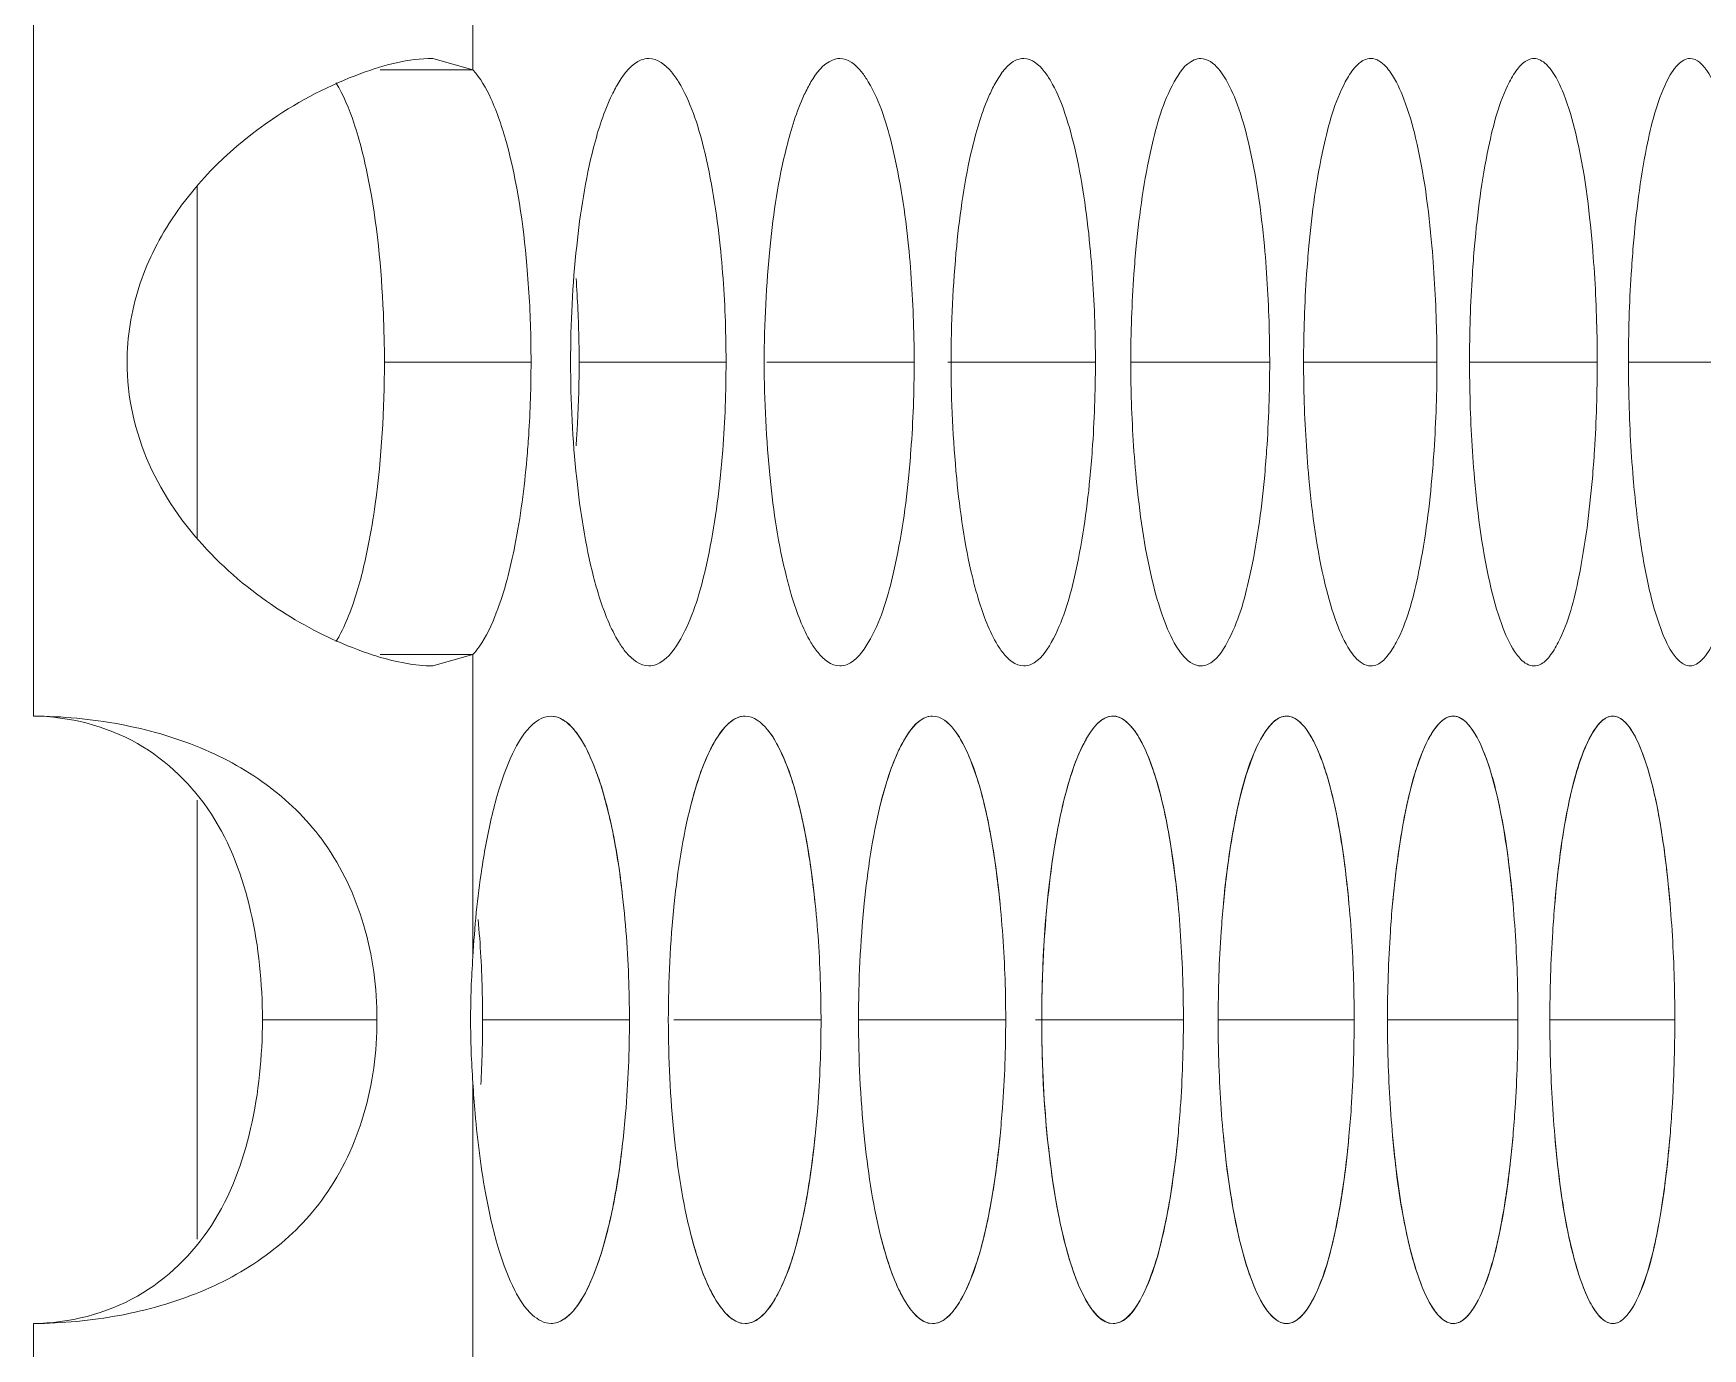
# Model space of a CAD drawing. Header units: millimetres. Extents: x 1177 to 4147, y 93 to 2194.
# Drawn here: x 2891.19 to 2907.68, y 1433.79 to 1446.78 of the extents above; entities that cross this region are included whole.
import ezdxf

# ---------------------------------------------------------------- set-up
doc = ezdxf.new("R2010")
doc.units = ezdxf.units.MM
doc.header["$LTSCALE"] = 0.1
doc.layers.get('0').update_dxf_attribs({"lineweight": 13})
doc.layers.add('标注', color=251, linetype='Continuous', lineweight=9)

msp = doc.modelspace()

# ---------------------------------------------------------------- linework, layer by layer
for p, q in [((2895.532, 1446.421), (2895.532, 1449.408)), ((2891.191, 1440.039), (2891.191, 1447.03)), ((2891.191, 1440.039), (2891.191, 1447.03)), ((2895.532, 1437.66), (2895.532, 1440.647)), ((2895.532, 1433.431), (2895.532, 1436.418)), ((2891.191, 1427.049), (2891.191, 1434.039)), ((2891.191, 1427.049), (2891.191, 1434.039))]:
    msp.add_line(p, q)
at = {"layer": '标注'}
for p, q in [((2895.532, 1446.421), (2895.137, 1446.534)), ((2894.616, 1446.421), (2895.532, 1446.421)), ((2892.81, 1445.273), (2892.81, 1441.796)), ((2894.658, 1443.534), (2896.106, 1443.534)), ((2896.581, 1443.534), (2898.032, 1443.534)), ((2898.435, 1443.534), (2899.89, 1443.534)), ((2900.221, 1443.534), (2901.68, 1443.534)), ((2902.029, 1443.534), (2903.401, 1443.534)), ((2903.736, 1443.534), (2905.053, 1443.534)), ((2905.375, 1443.534), (2906.636, 1443.534)), ((2906.944, 1443.534), (2908.15, 1443.534)), ((2894.616, 1440.647), (2895.532, 1440.647)), ((2895.137, 1440.534), (2895.532, 1440.647)), ((2892.81, 1439.207), (2892.81, 1434.872)), ((2892.81, 1439.207), (2892.81, 1434.872)), ((2893.453, 1437.039), (2894.584, 1437.039)), ((2893.453, 1437.039), (2894.584, 1437.039)), ((2895.628, 1437.039), (2897.078, 1437.039)), ((2895.628, 1437.039), (2897.078, 1437.039)), ((2897.516, 1437.039), (2898.97, 1437.039)), ((2897.516, 1437.039), (2898.97, 1437.039)), ((2899.337, 1437.039), (2900.794, 1437.039)), ((2899.337, 1437.039), (2900.794, 1437.039)), ((2901.089, 1437.039), (2902.549, 1437.039)), ((2901.089, 1437.039), (2902.549, 1437.039)), ((2902.892, 1437.039), (2904.235, 1437.039)), ((2902.892, 1437.039), (2904.235, 1437.039)), ((2904.564, 1437.039), (2905.853, 1437.039)), ((2904.564, 1437.039), (2905.853, 1437.039)), ((2906.168, 1437.039), (2907.402, 1437.039)), ((2906.168, 1437.039), (2907.402, 1437.039))]:
    msp.add_line(p, q, dxfattribs=at)
for centre, radius, start, end in [((2904.136, 1437.031), 8.627, 175.8208, 179.9495), ((2904.136, 1437.031), 8.627, 175.8208, 179.9495), ((2904.136, 1437.047), 8.627, 180.0505, 184.1792), ((2904.136, 1437.047), 8.627, 180.0505, 184.1792), ((2884.338, 1437.038), 11.29, 356.7614, 0.0035), ((2884.338, 1437.038), 11.29, 356.7614, 0.0035)]:
    msp.add_arc(centre, radius, start, end, dxfattribs=at)
for points, knots in [([(2895.137, 1446.534), (2894.895, 1446.534), (2894.332, 1446.384), (2893.824, 1446.12), (2893.553, 1445.936)], [0, 0, 0, 0, 0.425121, 1, 1, 1, 1]), ([(2897.27, 1446.534), (2897.244, 1446.534), (2897.116, 1446.505), (2897.03, 1446.39), (2896.976, 1446.303)], [0, 0, 0, 0, 0.199148, 1, 1, 1, 1]), ([(2897.563, 1446.303), (2897.541, 1446.337), (2897.472, 1446.44), (2897.356, 1446.534), (2897.27, 1446.534)], [0, 0, 0, 0, 0.321082, 1, 1, 1, 1]), ([(2899.155, 1446.534), (2899.131, 1446.534), (2899.005, 1446.504), (2898.923, 1446.389), (2898.871, 1446.303)], [0, 0, 0, 0, 0.196477, 1, 1, 1, 1]), ([(2899.437, 1446.303), (2899.417, 1446.337), (2899.351, 1446.438), (2899.239, 1446.534), (2899.155, 1446.534)], [0, 0, 0, 0, 0.324295, 1, 1, 1, 1]), ([(2900.972, 1446.534), (2900.948, 1446.534), (2900.825, 1446.504), (2900.748, 1446.388), (2900.699, 1446.303)], [0, 0, 0, 0, 0.193636, 1, 1, 1, 1]), ([(2901.239, 1446.311), (2901.22, 1446.344), (2901.158, 1446.441), (2901.052, 1446.534), (2900.972, 1446.534)], [0, 0, 0, 0, 0.326204, 1, 1, 1, 1]), ([(2902.72, 1446.534), (2902.698, 1446.534), (2902.577, 1446.503), (2902.505, 1446.388), (2902.458, 1446.303)], [0, 0, 0, 0, 0.190615, 1, 1, 1, 1]), ([(2902.951, 1446.354), (2902.934, 1446.381), (2902.879, 1446.461), (2902.788, 1446.534), (2902.72, 1446.534)], [0, 0, 0, 0, 0.321102, 1, 1, 1, 1]), ([(2904.4, 1446.534), (2904.378, 1446.534), (2904.315, 1446.518), (2904.225, 1446.434), (2904.174, 1446.352), (2904.148, 1446.303)], [0, 0, 0, 0, 0.185665, 0.530478, 1, 1, 1, 1]), ([(2904.595, 1446.396), (2904.58, 1446.417), (2904.532, 1446.48), (2904.456, 1446.534), (2904.4, 1446.534)], [0, 0, 0, 0, 0.314447, 1, 1, 1, 1]), ([(2906.011, 1446.534), (2905.99, 1446.534), (2905.928, 1446.517), (2905.843, 1446.433), (2905.794, 1446.352), (2905.769, 1446.303)], [0, 0, 0, 0, 0.182292, 0.52599, 1, 1, 1, 1]), ([(2906.17, 1446.434), (2906.158, 1446.449), (2906.117, 1446.497), (2906.055, 1446.534), (2906.011, 1446.534)], [0, 0, 0, 0, 0.305886, 1, 1, 1, 1]), ([(2906.588, 1444.682), (2906.556, 1445.055), (2906.495, 1445.566), (2906.328, 1446.147), (2906.229, 1446.359), (2906.17, 1446.434)], [0, 0, 0, 0, 0.619614, 0.843153, 1, 1, 1, 1]), ([(2907.553, 1446.534), (2907.509, 1446.534), (2907.404, 1446.464), (2907.351, 1446.364), (2907.321, 1446.303)], [0, 0, 0, 0, 0.389659, 1, 1, 1, 1]), ([(2907.677, 1446.468), (2907.667, 1446.478), (2907.633, 1446.511), (2907.586, 1446.534), (2907.553, 1446.534)], [0, 0, 0, 0, 0.295107, 1, 1, 1, 1]), ([(2908.104, 1444.682), (2908.087, 1444.893), (2908.045, 1445.282), (2907.954, 1445.802), (2907.84, 1446.191), (2907.739, 1446.401), (2907.677, 1446.468)], [0, 0, 0, 0, 0.343252, 0.632232, 0.852748, 1, 1, 1, 1]), ([(2894.499, 1445.345), (2894.462, 1445.532), (2894.382, 1445.858), (2894.255, 1446.172), (2894.179, 1446.295)], [0, 0, 0, 0, 0.568754, 1, 1, 1, 1]), ([(2896.065, 1444.488), (2896.029, 1444.898), (2895.951, 1445.463), (2895.738, 1446.104), (2895.608, 1446.34), (2895.532, 1446.421)], [0, 0, 0, 0, 0.608781, 0.835781, 1, 1, 1, 1]), ([(2896.976, 1446.303), (2896.95, 1446.262), (2896.841, 1446.057), (2896.77, 1445.833), (2896.724, 1445.655)], [0, 0, 0, 0, 0.20579, 1, 1, 1, 1]), ([(2897.974, 1444.682), (2897.94, 1445.009), (2897.855, 1445.561), (2897.683, 1446.106), (2897.563, 1446.303)], [0, 0, 0, 0, 0.587706, 1, 1, 1, 1]), ([(2898.871, 1446.303), (2898.847, 1446.262), (2898.741, 1446.056), (2898.673, 1445.833), (2898.629, 1445.655)], [0, 0, 0, 0, 0.205098, 1, 1, 1, 1]), ([(2899.834, 1444.682), (2899.801, 1445.009), (2899.719, 1445.56), (2899.555, 1446.105), (2899.437, 1446.303)], [0, 0, 0, 0, 0.588565, 1, 1, 1, 1]), ([(2900.699, 1446.303), (2900.675, 1446.262), (2900.573, 1446.055), (2900.508, 1445.833), (2900.465, 1445.655)], [0, 0, 0, 0, 0.204414, 1, 1, 1, 1]), ([(2901.626, 1444.682), (2901.594, 1445.011), (2901.531, 1445.47), (2901.38, 1446.011), (2901.29, 1446.224), (2901.239, 1446.311)], [0, 0, 0, 0, 0.590197, 0.820528, 1, 1, 1, 1]), ([(2902.458, 1446.303), (2902.347, 1446.103), (2902.192, 1445.558), (2902.115, 1445.008), (2902.083, 1444.682)], [0, 0, 0, 0, 0.410076, 1, 1, 1, 1]), ([(2903.349, 1444.682), (2903.316, 1445.025), (2903.254, 1445.501), (2903.098, 1446.056), (2903.004, 1446.27), (2902.951, 1446.354)], [0, 0, 0, 0, 0.598831, 0.827178, 1, 1, 1, 1]), ([(2904.148, 1446.303), (2904.041, 1446.102), (2903.893, 1445.557), (2903.818, 1445.008), (2903.788, 1444.682)], [0, 0, 0, 0, 0.409275, 1, 1, 1, 1]), ([(2905.003, 1444.682), (2904.971, 1445.04), (2904.909, 1445.533), (2904.747, 1446.102), (2904.651, 1446.315), (2904.595, 1446.396)], [0, 0, 0, 0, 0.608586, 0.834685, 1, 1, 1, 1]), ([(2905.769, 1446.303), (2905.666, 1446.101), (2905.525, 1445.556), (2905.453, 1445.008), (2905.424, 1444.682)], [0, 0, 0, 0, 0.408497, 1, 1, 1, 1]), ([(2907.321, 1446.303), (2907.222, 1446.1), (2907.088, 1445.556), (2907.019, 1445.008), (2906.992, 1444.682)], [0, 0, 0, 0, 0.407744, 1, 1, 1, 1]), ([(2893.553, 1445.936), (2893.164, 1445.671), (2892.628, 1445.158), (2892.197, 1444.282), (2892.116, 1443.783), (2892.116, 1443.534)], [0, 0, 0, 0, 0.48685, 0.742674, 1, 1, 1, 1]), ([(2896.724, 1445.655), (2896.642, 1445.336), (2896.533, 1444.629), (2896.497, 1443.917), (2896.497, 1443.534)], [0, 0, 0, 0, 0.462348, 1, 1, 1, 1]), ([(2898.629, 1445.655), (2898.549, 1445.336), (2898.445, 1444.629), (2898.409, 1443.917), (2898.409, 1443.534)], [0, 0, 0, 0, 0.462125, 1, 1, 1, 1]), ([(2900.465, 1445.655), (2900.388, 1445.335), (2900.288, 1444.629), (2900.254, 1443.917), (2900.254, 1443.534)], [0, 0, 0, 0, 0.461908, 1, 1, 1, 1]), ([(2894.658, 1443.534), (2894.658, 1443.696), (2894.644, 1444.302), (2894.586, 1444.908), (2894.499, 1445.345)], [0, 0, 0, 0, 0.265985, 1, 1, 1, 1]), ([(2898.032, 1443.534), (2898.032, 1443.632), (2898.027, 1444.015), (2898.004, 1444.398), (2897.974, 1444.682)], [0, 0, 0, 0, 0.255763, 1, 1, 1, 1]), ([(2899.89, 1443.534), (2899.89, 1443.632), (2899.885, 1444.015), (2899.863, 1444.398), (2899.834, 1444.682)], [0, 0, 0, 0, 0.25579, 1, 1, 1, 1]), ([(2901.68, 1443.534), (2901.68, 1443.632), (2901.675, 1444.015), (2901.653, 1444.398), (2901.626, 1444.682)], [0, 0, 0, 0, 0.255815, 1, 1, 1, 1]), ([(2902.083, 1444.682), (2902.074, 1444.589), (2902.043, 1444.208), (2902.029, 1443.824), (2902.029, 1443.534)], [0, 0, 0, 0, 0.242084, 1, 1, 1, 1]), ([(2903.401, 1443.534), (2903.401, 1443.632), (2903.396, 1444.015), (2903.375, 1444.398), (2903.349, 1444.682)], [0, 0, 0, 0, 0.25584, 1, 1, 1, 1]), ([(2903.788, 1444.682), (2903.78, 1444.589), (2903.749, 1444.208), (2903.736, 1443.824), (2903.736, 1443.534)], [0, 0, 0, 0, 0.242044, 1, 1, 1, 1]), ([(2905.053, 1443.534), (2905.053, 1443.632), (2905.048, 1444.015), (2905.028, 1444.398), (2905.003, 1444.682)], [0, 0, 0, 0, 0.255864, 1, 1, 1, 1]), ([(2905.424, 1444.682), (2905.416, 1444.589), (2905.387, 1444.207), (2905.375, 1443.824), (2905.375, 1443.534)], [0, 0, 0, 0, 0.242005, 1, 1, 1, 1]), ([(2906.636, 1443.534), (2906.636, 1443.632), (2906.632, 1444.015), (2906.612, 1444.398), (2906.588, 1444.682)], [0, 0, 0, 0, 0.255886, 1, 1, 1, 1]), ([(2906.992, 1444.682), (2906.984, 1444.589), (2906.956, 1444.207), (2906.944, 1443.824), (2906.944, 1443.534)], [0, 0, 0, 0, 0.241968, 1, 1, 1, 1]), ([(2896.106, 1443.534), (2896.106, 1443.615), (2896.103, 1443.933), (2896.086, 1444.252), (2896.065, 1444.488)], [0, 0, 0, 0, 0.253876, 1, 1, 1, 1]), ([(2896.581, 1443.534), (2896.581, 1443.604), (2896.578, 1443.88), (2896.566, 1444.155), (2896.551, 1444.361)], [0, 0, 0, 0, 0.252958, 1, 1, 1, 1]), ([(2892.116, 1443.534), (2892.116, 1443.191), (2892.273, 1442.501), (2892.859, 1441.667), (2893.591, 1441.069), (2894.129, 1440.794), (2894.391, 1440.696)], [0, 0, 0, 0, 0.268228, 0.532568, 0.782157, 1, 1, 1, 1]), ([(2894.499, 1441.724), (2894.526, 1441.859), (2894.623, 1442.458), (2894.658, 1443.066), (2894.658, 1443.534)], [0, 0, 0, 0, 0.228138, 1, 1, 1, 1]), ([(2896.065, 1442.58), (2896.072, 1442.658), (2896.096, 1442.975), (2896.106, 1443.294), (2896.106, 1443.534)], [0, 0, 0, 0, 0.244708, 1, 1, 1, 1]), ([(2896.497, 1443.534), (2896.497, 1443.151), (2896.533, 1442.439), (2896.642, 1441.732), (2896.724, 1441.414)], [0, 0, 0, 0, 0.537652, 1, 1, 1, 1]), ([(2896.551, 1442.708), (2896.556, 1442.775), (2896.573, 1443.051), (2896.581, 1443.326), (2896.581, 1443.534)], [0, 0, 0, 0, 0.246013, 1, 1, 1, 1]), ([(2897.974, 1442.387), (2897.984, 1442.479), (2898.018, 1442.861), (2898.032, 1443.244), (2898.032, 1443.534)], [0, 0, 0, 0, 0.24218, 1, 1, 1, 1]), ([(2898.409, 1443.534), (2898.409, 1443.151), (2898.445, 1442.44), (2898.549, 1441.733), (2898.629, 1441.414)], [0, 0, 0, 0, 0.537875, 1, 1, 1, 1]), ([(2899.834, 1442.387), (2899.843, 1442.479), (2899.876, 1442.861), (2899.89, 1443.244), (2899.89, 1443.534)], [0, 0, 0, 0, 0.242136, 1, 1, 1, 1]), ([(2900.254, 1443.534), (2900.254, 1443.151), (2900.288, 1442.44), (2900.388, 1441.733), (2900.465, 1441.414)], [0, 0, 0, 0, 0.538092, 1, 1, 1, 1]), ([(2901.626, 1442.387), (2901.635, 1442.479), (2901.666, 1442.861), (2901.68, 1443.244), (2901.68, 1443.534)], [0, 0, 0, 0, 0.242094, 1, 1, 1, 1]), ([(2902.029, 1443.534), (2902.029, 1443.436), (2902.034, 1443.053), (2902.056, 1442.671), (2902.083, 1442.387)], [0, 0, 0, 0, 0.25582, 1, 1, 1, 1]), ([(2903.349, 1442.387), (2903.357, 1442.479), (2903.388, 1442.861), (2903.401, 1443.244), (2903.401, 1443.534)], [0, 0, 0, 0, 0.242053, 1, 1, 1, 1]), ([(2903.736, 1443.534), (2903.736, 1443.436), (2903.741, 1443.053), (2903.762, 1442.671), (2903.788, 1442.387)], [0, 0, 0, 0, 0.255845, 1, 1, 1, 1]), ([(2905.003, 1442.387), (2905.011, 1442.479), (2905.04, 1442.861), (2905.053, 1443.244), (2905.053, 1443.534)], [0, 0, 0, 0, 0.242014, 1, 1, 1, 1]), ([(2905.375, 1443.534), (2905.375, 1443.436), (2905.379, 1443.053), (2905.399, 1442.671), (2905.424, 1442.387)], [0, 0, 0, 0, 0.255868, 1, 1, 1, 1]), ([(2906.588, 1442.387), (2906.596, 1442.479), (2906.624, 1442.861), (2906.636, 1443.244), (2906.636, 1443.534)], [0, 0, 0, 0, 0.241977, 1, 1, 1, 1]), ([(2906.944, 1443.534), (2906.944, 1443.436), (2906.948, 1443.054), (2906.967, 1442.671), (2906.992, 1442.387)], [0, 0, 0, 0, 0.255891, 1, 1, 1, 1]), ([(2895.763, 1441.058), (2895.846, 1441.273), (2895.973, 1441.779), (2896.04, 1442.293), (2896.065, 1442.58)], [0, 0, 0, 0, 0.444382, 1, 1, 1, 1]), ([(2897.563, 1440.766), (2897.683, 1440.963), (2897.855, 1441.507), (2897.94, 1442.06), (2897.974, 1442.387)], [0, 0, 0, 0, 0.412294, 1, 1, 1, 1]), ([(2899.437, 1440.766), (2899.555, 1440.964), (2899.719, 1441.508), (2899.801, 1442.06), (2899.834, 1442.387)], [0, 0, 0, 0, 0.411435, 1, 1, 1, 1]), ([(2901.244, 1440.766), (2901.357, 1440.965), (2901.515, 1441.51), (2901.594, 1442.06), (2901.626, 1442.387)], [0, 0, 0, 0, 0.410597, 1, 1, 1, 1]), ([(2902.083, 1442.387), (2902.116, 1442.049), (2902.179, 1441.58), (2902.334, 1441.031), (2902.426, 1440.817), (2902.478, 1440.731)], [0, 0, 0, 0, 0.595352, 0.824536, 1, 1, 1, 1]), ([(2902.982, 1440.766), (2903.091, 1440.966), (2903.243, 1441.511), (2903.318, 1442.06), (2903.349, 1442.387)], [0, 0, 0, 0, 0.409781, 1, 1, 1, 1]), ([(2903.788, 1442.387), (2903.821, 1442.034), (2903.884, 1441.548), (2904.044, 1440.984), (2904.139, 1440.771), (2904.194, 1440.689)], [0, 0, 0, 0, 0.604767, 0.831791, 1, 1, 1, 1]), ([(2904.651, 1440.766), (2904.756, 1440.967), (2904.901, 1441.512), (2904.974, 1442.06), (2905.003, 1442.387)], [0, 0, 0, 0, 0.408988, 1, 1, 1, 1]), ([(2905.424, 1442.387), (2905.457, 1442.019), (2905.52, 1441.515), (2905.685, 1440.939), (2905.783, 1440.726), (2905.84, 1440.649)], [0, 0, 0, 0, 0.615423, 0.839991, 1, 1, 1, 1]), ([(2906.251, 1440.766), (2906.353, 1440.968), (2906.491, 1441.513), (2906.56, 1442.061), (2906.588, 1442.387)], [0, 0, 0, 0, 0.408219, 1, 1, 1, 1]), ([(2906.992, 1442.387), (2907.009, 1442.179), (2907.051, 1441.796), (2907.143, 1441.282), (2907.257, 1440.894), (2907.357, 1440.683), (2907.417, 1440.613)], [0, 0, 0, 0, 0.339935, 0.62764, 0.849308, 1, 1, 1, 1]), ([(2894.315, 1441.058), (2894.334, 1441.106), (2894.41, 1441.323), (2894.464, 1441.548), (2894.499, 1441.724)], [0, 0, 0, 0, 0.222237, 1, 1, 1, 1]), ([(2896.724, 1441.414), (2896.741, 1441.348), (2896.805, 1441.125), (2896.889, 1440.905), (2896.976, 1440.766)], [0, 0, 0, 0, 0.294324, 1, 1, 1, 1]), ([(2898.629, 1441.414), (2898.645, 1441.348), (2898.707, 1441.125), (2898.788, 1440.906), (2898.871, 1440.766)], [0, 0, 0, 0, 0.294922, 1, 1, 1, 1]), ([(2900.465, 1441.414), (2900.481, 1441.348), (2900.54, 1441.126), (2900.618, 1440.906), (2900.699, 1440.766)], [0, 0, 0, 0, 0.29551, 1, 1, 1, 1]), ([(2894.179, 1440.774), (2894.192, 1440.794), (2894.244, 1440.885), (2894.286, 1440.982), (2894.315, 1441.058)], [0, 0, 0, 0, 0.224904, 1, 1, 1, 1]), ([(2895.532, 1440.647), (2895.554, 1440.671), (2895.652, 1440.795), (2895.718, 1440.941), (2895.763, 1441.058)], [0, 0, 0, 0, 0.205277, 1, 1, 1, 1]), ([(2894.391, 1440.696), (2894.459, 1440.67), (2894.701, 1440.588), (2894.955, 1440.535), (2895.137, 1440.535)], [0, 0, 0, 0, 0.288359, 1, 1, 1, 1]), ([(2896.976, 1440.766), (2896.997, 1440.731), (2897.067, 1440.629), (2897.184, 1440.534), (2897.27, 1440.534)], [0, 0, 0, 0, 0.321073, 1, 1, 1, 1]), ([(2897.27, 1440.534), (2897.295, 1440.534), (2897.424, 1440.563), (2897.509, 1440.679), (2897.563, 1440.766)], [0, 0, 0, 0, 0.199481, 1, 1, 1, 1]), ([(2898.871, 1440.766), (2898.892, 1440.731), (2898.959, 1440.63), (2899.071, 1440.534), (2899.155, 1440.534)], [0, 0, 0, 0, 0.324264, 1, 1, 1, 1]), ([(2899.155, 1440.534), (2899.18, 1440.534), (2899.306, 1440.564), (2899.386, 1440.68), (2899.437, 1440.766)], [0, 0, 0, 0, 0.196798, 1, 1, 1, 1]), ([(2900.699, 1440.766), (2900.719, 1440.731), (2900.782, 1440.632), (2900.89, 1440.534), (2900.972, 1440.534)], [0, 0, 0, 0, 0.327612, 1, 1, 1, 1]), ([(2900.972, 1440.534), (2900.996, 1440.534), (2901.119, 1440.565), (2901.195, 1440.68), (2901.244, 1440.766)], [0, 0, 0, 0, 0.193945, 1, 1, 1, 1]), ([(2902.478, 1440.731), (2902.496, 1440.702), (2902.553, 1440.616), (2902.649, 1440.534), (2902.72, 1440.534)], [0, 0, 0, 0, 0.324647, 1, 1, 1, 1]), ([(2902.72, 1440.534), (2902.743, 1440.534), (2902.864, 1440.566), (2902.935, 1440.681), (2902.982, 1440.766)], [0, 0, 0, 0, 0.190909, 1, 1, 1, 1]), ([(2904.194, 1440.689), (2904.209, 1440.665), (2904.259, 1440.596), (2904.34, 1440.534), (2904.4, 1440.534)], [0, 0, 0, 0, 0.318608, 1, 1, 1, 1]), ([(2904.4, 1440.534), (2904.422, 1440.534), (2904.485, 1440.551), (2904.574, 1440.634), (2904.625, 1440.717), (2904.651, 1440.766)], [0, 0, 0, 0, 0.185919, 0.530524, 1, 1, 1, 1]), ([(2906.011, 1440.534), (2906.032, 1440.534), (2906.093, 1440.551), (2906.178, 1440.635), (2906.226, 1440.717), (2906.251, 1440.766)], [0, 0, 0, 0, 0.18253, 0.526009, 1, 1, 1, 1]), ([(2907.553, 1440.534), (2907.596, 1440.534), (2907.701, 1440.605), (2907.752, 1440.704), (2907.782, 1440.766)], [0, 0, 0, 0, 0.389686, 1, 1, 1, 1]), ([(2905.84, 1440.649), (2905.853, 1440.631), (2905.896, 1440.578), (2905.963, 1440.534), (2906.011, 1440.534)], [0, 0, 0, 0, 0.310747, 1, 1, 1, 1]), ([(2907.417, 1440.613), (2907.428, 1440.601), (2907.464, 1440.563), (2907.516, 1440.534), (2907.553, 1440.534)], [0, 0, 0, 0, 0.300688, 1, 1, 1, 1]), ([(2894.067, 1438.783), (2893.918, 1438.992), (2893.546, 1439.37), (2892.84, 1439.759), (2892.04, 1439.985), (2891.477, 1440.037), (2891.191, 1440.039)], [0, 0, 0, 0, 0.237278, 0.48061, 0.736199, 1, 1, 1, 1]), ([(2893.453, 1437.039), (2893.453, 1437.399), (2893.385, 1438.105), (2893.02, 1439.102), (2892.252, 1439.858), (2891.545, 1440.035), (2891.191, 1440.039)], [0, 0, 0, 0, 0.257867, 0.504597, 0.746083, 1, 1, 1, 1]), ([(2894.067, 1438.783), (2893.918, 1438.992), (2893.546, 1439.37), (2892.84, 1439.759), (2892.04, 1439.985), (2891.477, 1440.037), (2891.191, 1440.039)], [0, 0, 0, 0, 0.237278, 0.48061, 0.736199, 1, 1, 1, 1]), ([(2893.453, 1437.039), (2893.453, 1437.399), (2893.385, 1438.105), (2893.02, 1439.102), (2892.252, 1439.858), (2891.545, 1440.035), (2891.191, 1440.039)], [0, 0, 0, 0, 0.257867, 0.504597, 0.746083, 1, 1, 1, 1]), ([(2896.304, 1440.038), (2896.237, 1440.038), (2896.078, 1439.945), (2895.918, 1439.68), (2895.77, 1439.286), (2895.699, 1438.974), (2895.666, 1438.799)], [0, 0, 0, 0, 0.138263, 0.343336, 0.632179, 1, 1, 1, 1]), ([(2896.304, 1440.038), (2896.237, 1440.038), (2896.078, 1439.945), (2895.918, 1439.68), (2895.77, 1439.286), (2895.699, 1438.974), (2895.666, 1438.799)], [0, 0, 0, 0, 0.138263, 0.343336, 0.632179, 1, 1, 1, 1]), ([(2897.011, 1438.258), (2896.983, 1438.502), (2896.916, 1438.939), (2896.78, 1439.442), (2896.64, 1439.749), (2896.523, 1439.934), (2896.389, 1440.038), (2896.304, 1440.038)], [0, 0, 0, 0, 0.369087, 0.664261, 0.77961, 0.872651, 1, 1, 1, 1]), ([(2896.542, 1439.891), (2896.525, 1439.913), (2896.463, 1439.984), (2896.37, 1440.038), (2896.304, 1440.038)], [0, 0, 0, 0, 0.303752, 1, 1, 1, 1]), ([(2898.221, 1440.039), (2898.098, 1440.039), (2897.922, 1439.822), (2897.786, 1439.511), (2897.717, 1439.285), (2897.685, 1439.16)], [0, 0, 0, 0, 0.347958, 0.635186, 1, 1, 1, 1]), ([(2898.221, 1440.039), (2898.196, 1440.039), (2898.069, 1440.01), (2897.985, 1439.894), (2897.932, 1439.807)], [0, 0, 0, 0, 0.197833, 1, 1, 1, 1]), ([(2898.912, 1438.186), (2898.886, 1438.44), (2898.822, 1438.894), (2898.692, 1439.417), (2898.553, 1439.737), (2898.439, 1439.928), (2898.306, 1440.039), (2898.221, 1440.039)], [0, 0, 0, 0, 0.371587, 0.6686, 0.783763, 0.876035, 1, 1, 1, 1]), ([(2898.509, 1439.807), (2898.488, 1439.842), (2898.42, 1439.944), (2898.306, 1440.039), (2898.221, 1440.039)], [0, 0, 0, 0, 0.322669, 1, 1, 1, 1]), ([(2900.072, 1440.039), (2899.951, 1440.039), (2899.783, 1439.819), (2899.653, 1439.511), (2899.586, 1439.285), (2899.555, 1439.16)], [0, 0, 0, 0, 0.344008, 0.632418, 1, 1, 1, 1]), ([(2900.072, 1440.039), (2900.048, 1440.039), (2899.923, 1440.009), (2899.844, 1439.894), (2899.794, 1439.807)], [0, 0, 0, 0, 0.195078, 1, 1, 1, 1]), ([(2900.738, 1438.186), (2900.713, 1438.44), (2900.652, 1438.894), (2900.526, 1439.416), (2900.392, 1439.737), (2900.283, 1439.926), (2900.155, 1440.039), (2900.072, 1440.039)], [0, 0, 0, 0, 0.373536, 0.671578, 0.786749, 0.87859, 1, 1, 1, 1]), ([(2900.349, 1439.807), (2900.329, 1439.842), (2900.265, 1439.942), (2900.155, 1440.039), (2900.072, 1440.039)], [0, 0, 0, 0, 0.32596, 1, 1, 1, 1]), ([(2901.855, 1440.039), (2901.737, 1440.039), (2901.575, 1439.816), (2901.451, 1439.511), (2901.345, 1439.135), (2901.262, 1438.687), (2901.175, 1437.98), (2901.15, 1437.422), (2901.15, 1437.039)], [0, 0, 0, 0, 0.111545, 0.206545, 0.328035, 0.473731, 0.638415, 1, 1, 1, 1]), ([(2901.855, 1440.039), (2901.832, 1440.039), (2901.71, 1440.008), (2901.635, 1439.893), (2901.587, 1439.807)], [0, 0, 0, 0, 0.192149, 1, 1, 1, 1]), ([(2902.496, 1438.186), (2902.472, 1438.44), (2902.412, 1438.893), (2902.292, 1439.415), (2902.163, 1439.736), (2902.059, 1439.924), (2901.935, 1440.039), (2901.855, 1440.039)], [0, 0, 0, 0, 0.375478, 0.674554, 0.789741, 0.881162, 1, 1, 1, 1]), ([(2902.104, 1439.838), (2902.086, 1439.868), (2902.027, 1439.956), (2901.928, 1440.039), (2901.855, 1440.039)], [0, 0, 0, 0, 0.323826, 1, 1, 1, 1]), ([(2903.569, 1440.039), (2903.49, 1440.039), (2903.371, 1439.922), (2903.271, 1439.736), (2903.145, 1439.415), (2903.027, 1438.893), (2902.968, 1438.44), (2902.944, 1438.186)], [0, 0, 0, 0, 0.116497, 0.207648, 0.322936, 0.622968, 1, 1, 1, 1]), ([(2903.569, 1440.039), (2903.546, 1440.039), (2903.482, 1440.023), (2903.39, 1439.939), (2903.338, 1439.857), (2903.311, 1439.807)], [0, 0, 0, 0, 0.187277, 0.53264, 1, 1, 1, 1]), ([(2904.184, 1438.186), (2904.161, 1438.439), (2904.104, 1438.893), (2903.989, 1439.414), (2903.865, 1439.736), (2903.766, 1439.922), (2903.647, 1440.039), (2903.569, 1440.039)], [0, 0, 0, 0, 0.377411, 0.677525, 0.792735, 0.883746, 1, 1, 1, 1]), ([(2903.782, 1439.88), (2903.766, 1439.904), (2903.714, 1439.975), (2903.63, 1440.039), (2903.569, 1440.039)], [0, 0, 0, 0, 0.31799, 1, 1, 1, 1]), ([(2905.214, 1440.039), (2905.138, 1440.039), (2905.023, 1439.92), (2904.928, 1439.736), (2904.807, 1439.414), (2904.694, 1438.893), (2904.638, 1438.439), (2904.615, 1438.186)], [0, 0, 0, 0, 0.113909, 0.204659, 0.319975, 0.621044, 1, 1, 1, 1]), ([(2905.214, 1440.039), (2905.192, 1440.039), (2905.13, 1440.022), (2905.042, 1439.939), (2904.993, 1439.856), (2904.967, 1439.807)], [0, 0, 0, 0, 0.184004, 0.528262, 1, 1, 1, 1]), ([(2905.804, 1438.186), (2905.782, 1438.439), (2905.727, 1438.893), (2905.617, 1439.414), (2905.498, 1439.736), (2905.404, 1439.92), (2905.29, 1440.039), (2905.214, 1440.039)], [0, 0, 0, 0, 0.379331, 0.680485, 0.795727, 0.886339, 1, 1, 1, 1]), ([(2905.391, 1439.92), (2905.378, 1439.938), (2905.333, 1439.993), (2905.264, 1440.039), (2905.214, 1440.039)], [0, 0, 0, 0, 0.310426, 1, 1, 1, 1]), ([(2906.79, 1440.039), (2906.716, 1440.039), (2906.607, 1439.918), (2906.517, 1439.736), (2906.4, 1439.413), (2906.292, 1438.892), (2906.238, 1438.439), (2906.217, 1438.186)], [0, 0, 0, 0, 0.111317, 0.201676, 0.317029, 0.619135, 1, 1, 1, 1]), ([(2906.79, 1440.039), (2906.77, 1440.039), (2906.709, 1440.022), (2906.625, 1439.938), (2906.578, 1439.856), (2906.554, 1439.807)], [0, 0, 0, 0, 0.180528, 0.523661, 1, 1, 1, 1]), ([(2907.355, 1438.186), (2907.334, 1438.439), (2907.281, 1438.892), (2907.176, 1439.413), (2907.062, 1439.736), (2906.973, 1439.918), (2906.864, 1440.039), (2906.79, 1440.039)], [0, 0, 0, 0, 0.381235, 0.683429, 0.79871, 0.888936, 1, 1, 1, 1]), ([(2906.932, 1439.956), (2906.921, 1439.969), (2906.883, 1440.009), (2906.829, 1440.039), (2906.79, 1440.039)], [0, 0, 0, 0, 0.300787, 1, 1, 1, 1]), ([(2897.011, 1438.258), (2896.972, 1438.598), (2896.897, 1439.068), (2896.712, 1439.609), (2896.604, 1439.813), (2896.542, 1439.891)], [0, 0, 0, 0, 0.599408, 0.827175, 1, 1, 1, 1]), ([(2902.496, 1438.186), (2902.464, 1438.523), (2902.401, 1438.99), (2902.247, 1439.538), (2902.156, 1439.752), (2902.104, 1439.838)], [0, 0, 0, 0, 0.594383, 0.823753, 1, 1, 1, 1]), ([(2904.184, 1438.186), (2904.152, 1438.537), (2904.09, 1439.021), (2903.931, 1439.584), (2903.836, 1439.798), (2903.782, 1439.88)], [0, 0, 0, 0, 0.603559, 0.830818, 1, 1, 1, 1]), ([(2905.804, 1438.186), (2905.772, 1438.552), (2905.71, 1439.054), (2905.546, 1439.629), (2905.448, 1439.842), (2905.391, 1439.92)], [0, 0, 0, 0, 0.613931, 0.838792, 1, 1, 1, 1]), ([(2907.355, 1438.186), (2907.337, 1438.393), (2907.296, 1438.774), (2907.205, 1439.286), (2907.092, 1439.674), (2906.992, 1439.885), (2906.932, 1439.956)], [0, 0, 0, 0, 0.338668, 0.625811, 0.847843, 1, 1, 1, 1]), ([(2897.932, 1439.807), (2897.907, 1439.767), (2897.799, 1439.561), (2897.73, 1439.338), (2897.685, 1439.16)], [0, 0, 0, 0, 0.205443, 1, 1, 1, 1]), ([(2898.912, 1438.186), (2898.879, 1438.514), (2898.796, 1439.066), (2898.628, 1439.61), (2898.509, 1439.807)], [0, 0, 0, 0, 0.588138, 1, 1, 1, 1]), ([(2899.794, 1439.807), (2899.77, 1439.767), (2899.665, 1439.561), (2899.599, 1439.338), (2899.555, 1439.16)], [0, 0, 0, 0, 0.204755, 1, 1, 1, 1]), ([(2900.738, 1438.186), (2900.706, 1438.513), (2900.626, 1439.064), (2900.464, 1439.609), (2900.349, 1439.807)], [0, 0, 0, 0, 0.588987, 1, 1, 1, 1]), ([(2901.587, 1439.807), (2901.507, 1439.667), (2901.379, 1439.301), (2901.196, 1438.379), (2901.15, 1437.596), (2901.15, 1437.039)], [0, 0, 0, 0, 0.171591, 0.407652, 1, 1, 1, 1]), ([(2903.311, 1439.807), (2903.202, 1439.607), (2903.051, 1439.063), (2902.975, 1438.513), (2902.944, 1438.186)], [0, 0, 0, 0, 0.409673, 1, 1, 1, 1]), ([(2904.967, 1439.807), (2904.862, 1439.606), (2904.717, 1439.062), (2904.644, 1438.513), (2904.615, 1438.186)], [0, 0, 0, 0, 0.408883, 1, 1, 1, 1]), ([(2906.554, 1439.807), (2906.453, 1439.605), (2906.315, 1439.061), (2906.245, 1438.513), (2906.217, 1438.186)], [0, 0, 0, 0, 0.408118, 1, 1, 1, 1]), ([(2897.685, 1439.16), (2897.604, 1438.841), (2897.497, 1438.134), (2897.462, 1437.422), (2897.462, 1437.039)], [0, 0, 0, 0, 0.462235, 1, 1, 1, 1]), ([(2897.685, 1439.16), (2897.604, 1438.841), (2897.497, 1438.134), (2897.462, 1437.422), (2897.462, 1437.039)], [0, 0, 0, 0, 0.462235, 1, 1, 1, 1]), ([(2899.555, 1439.16), (2899.477, 1438.84), (2899.375, 1438.134), (2899.34, 1437.422), (2899.34, 1437.039)], [0, 0, 0, 0, 0.462016, 1, 1, 1, 1]), ([(2899.555, 1439.16), (2899.477, 1438.84), (2899.375, 1438.134), (2899.34, 1437.422), (2899.34, 1437.039)], [0, 0, 0, 0, 0.462016, 1, 1, 1, 1]), ([(2894.584, 1437.039), (2894.584, 1437.355), (2894.504, 1437.973), (2894.239, 1438.541), (2894.067, 1438.783)], [0, 0, 0, 0, 0.515812, 1, 1, 1, 1]), ([(2894.584, 1437.039), (2894.584, 1437.355), (2894.504, 1437.973), (2894.239, 1438.541), (2894.067, 1438.783)], [0, 0, 0, 0, 0.515812, 1, 1, 1, 1]), ([(2895.666, 1438.799), (2895.649, 1438.711), (2895.585, 1438.334), (2895.548, 1437.953), (2895.532, 1437.66)], [0, 0, 0, 0, 0.233018, 1, 1, 1, 1]), ([(2895.666, 1438.799), (2895.649, 1438.711), (2895.585, 1438.334), (2895.548, 1437.953), (2895.532, 1437.66)], [0, 0, 0, 0, 0.233018, 1, 1, 1, 1]), ([(2897.078, 1437.039), (2897.078, 1437.143), (2897.072, 1437.55), (2897.045, 1437.957), (2897.011, 1438.258)], [0, 0, 0, 0, 0.256515, 1, 1, 1, 1]), ([(2897.078, 1437.039), (2897.078, 1437.143), (2897.072, 1437.55), (2897.045, 1437.957), (2897.011, 1438.258)], [0, 0, 0, 0, 0.256515, 1, 1, 1, 1]), ([(2898.97, 1437.039), (2898.97, 1437.137), (2898.965, 1437.52), (2898.942, 1437.903), (2898.912, 1438.186)], [0, 0, 0, 0, 0.255777, 1, 1, 1, 1]), ([(2898.97, 1437.039), (2898.97, 1437.137), (2898.965, 1437.52), (2898.942, 1437.903), (2898.912, 1438.186)], [0, 0, 0, 0, 0.255777, 1, 1, 1, 1]), ([(2900.794, 1437.039), (2900.794, 1437.137), (2900.789, 1437.52), (2900.766, 1437.903), (2900.738, 1438.186)], [0, 0, 0, 0, 0.255803, 1, 1, 1, 1]), ([(2900.794, 1437.039), (2900.794, 1437.137), (2900.789, 1437.52), (2900.766, 1437.903), (2900.738, 1438.186)], [0, 0, 0, 0, 0.255803, 1, 1, 1, 1]), ([(2902.549, 1437.039), (2902.549, 1437.137), (2902.544, 1437.52), (2902.523, 1437.903), (2902.496, 1438.186)], [0, 0, 0, 0, 0.255828, 1, 1, 1, 1]), ([(2902.549, 1437.039), (2902.549, 1437.137), (2902.544, 1437.52), (2902.523, 1437.903), (2902.496, 1438.186)], [0, 0, 0, 0, 0.255828, 1, 1, 1, 1]), ([(2902.944, 1438.186), (2902.936, 1438.094), (2902.905, 1437.712), (2902.892, 1437.329), (2902.892, 1437.039)], [0, 0, 0, 0, 0.242063, 1, 1, 1, 1]), ([(2902.944, 1438.186), (2902.936, 1438.094), (2902.905, 1437.712), (2902.892, 1437.329), (2902.892, 1437.039)], [0, 0, 0, 0, 0.242063, 1, 1, 1, 1]), ([(2904.235, 1437.039), (2904.235, 1437.137), (2904.231, 1437.52), (2904.21, 1437.903), (2904.184, 1438.186)], [0, 0, 0, 0, 0.255852, 1, 1, 1, 1]), ([(2904.235, 1437.039), (2904.235, 1437.137), (2904.231, 1437.52), (2904.21, 1437.903), (2904.184, 1438.186)], [0, 0, 0, 0, 0.255852, 1, 1, 1, 1]), ([(2904.615, 1438.186), (2904.606, 1438.094), (2904.577, 1437.712), (2904.564, 1437.329), (2904.564, 1437.039)], [0, 0, 0, 0, 0.242024, 1, 1, 1, 1]), ([(2904.615, 1438.186), (2904.606, 1438.094), (2904.577, 1437.712), (2904.564, 1437.329), (2904.564, 1437.039)], [0, 0, 0, 0, 0.242024, 1, 1, 1, 1]), ([(2905.853, 1437.039), (2905.853, 1437.137), (2905.849, 1437.52), (2905.829, 1437.903), (2905.804, 1438.186)], [0, 0, 0, 0, 0.255875, 1, 1, 1, 1]), ([(2905.853, 1437.039), (2905.853, 1437.137), (2905.849, 1437.52), (2905.829, 1437.903), (2905.804, 1438.186)], [0, 0, 0, 0, 0.255875, 1, 1, 1, 1]), ([(2906.217, 1438.186), (2906.209, 1438.094), (2906.18, 1437.712), (2906.168, 1437.329), (2906.168, 1437.039)], [0, 0, 0, 0, 0.241986, 1, 1, 1, 1]), ([(2906.217, 1438.186), (2906.209, 1438.094), (2906.18, 1437.712), (2906.168, 1437.329), (2906.168, 1437.039)], [0, 0, 0, 0, 0.241986, 1, 1, 1, 1]), ([(2907.402, 1437.039), (2907.402, 1437.137), (2907.398, 1437.52), (2907.379, 1437.902), (2907.355, 1438.186)], [0, 0, 0, 0, 0.255897, 1, 1, 1, 1]), ([(2907.402, 1437.039), (2907.402, 1437.137), (2907.398, 1437.52), (2907.379, 1437.902), (2907.355, 1438.186)], [0, 0, 0, 0, 0.255897, 1, 1, 1, 1]), ([(2895.628, 1437.039), (2895.628, 1437.123), (2895.624, 1437.454), (2895.606, 1437.785), (2895.584, 1438.031)], [0, 0, 0, 0, 0.254236, 1, 1, 1, 1]), ([(2895.628, 1437.039), (2895.628, 1437.123), (2895.624, 1437.454), (2895.606, 1437.785), (2895.584, 1438.031)], [0, 0, 0, 0, 0.254236, 1, 1, 1, 1]), ([(2891.191, 1434.039), (2891.545, 1434.043), (2892.252, 1434.22), (2893.02, 1434.976), (2893.385, 1435.973), (2893.453, 1436.679), (2893.453, 1437.039)], [0, 0, 0, 0, 0.253917, 0.495403, 0.742133, 1, 1, 1, 1]), ([(2891.191, 1434.039), (2891.545, 1434.043), (2892.252, 1434.22), (2893.02, 1434.976), (2893.385, 1435.973), (2893.453, 1436.679), (2893.453, 1437.039)], [0, 0, 0, 0, 0.253917, 0.495403, 0.742133, 1, 1, 1, 1]), ([(2894.067, 1435.296), (2894.239, 1435.538), (2894.504, 1436.105), (2894.584, 1436.723), (2894.584, 1437.039)], [0, 0, 0, 0, 0.484188, 1, 1, 1, 1]), ([(2894.067, 1435.296), (2894.239, 1435.538), (2894.504, 1436.105), (2894.584, 1436.723), (2894.584, 1437.039)], [0, 0, 0, 0, 0.484188, 1, 1, 1, 1]), ([(2897.011, 1435.82), (2897.022, 1435.918), (2897.061, 1436.323), (2897.078, 1436.73), (2897.078, 1437.039)], [0, 0, 0, 0, 0.241125, 1, 1, 1, 1]), ([(2897.011, 1435.82), (2897.022, 1435.918), (2897.061, 1436.323), (2897.078, 1436.73), (2897.078, 1437.039)], [0, 0, 0, 0, 0.241125, 1, 1, 1, 1]), ([(2897.462, 1437.039), (2897.462, 1436.656), (2897.497, 1435.944), (2897.604, 1435.237), (2897.685, 1434.918)], [0, 0, 0, 0, 0.537765, 1, 1, 1, 1]), ([(2897.462, 1437.039), (2897.462, 1436.656), (2897.497, 1435.944), (2897.604, 1435.237), (2897.685, 1434.918)], [0, 0, 0, 0, 0.537765, 1, 1, 1, 1]), ([(2898.912, 1435.892), (2898.922, 1435.984), (2898.956, 1436.366), (2898.97, 1436.749), (2898.97, 1437.039)], [0, 0, 0, 0, 0.242158, 1, 1, 1, 1]), ([(2898.912, 1435.892), (2898.922, 1435.984), (2898.956, 1436.366), (2898.97, 1436.749), (2898.97, 1437.039)], [0, 0, 0, 0, 0.242158, 1, 1, 1, 1]), ([(2899.34, 1437.039), (2899.34, 1436.656), (2899.375, 1435.945), (2899.477, 1435.238), (2899.555, 1434.918)], [0, 0, 0, 0, 0.537984, 1, 1, 1, 1]), ([(2899.34, 1437.039), (2899.34, 1436.656), (2899.375, 1435.945), (2899.477, 1435.238), (2899.555, 1434.918)], [0, 0, 0, 0, 0.537984, 1, 1, 1, 1]), ([(2900.738, 1435.892), (2900.747, 1435.984), (2900.78, 1436.366), (2900.794, 1436.749), (2900.794, 1437.039)], [0, 0, 0, 0, 0.242115, 1, 1, 1, 1]), ([(2900.738, 1435.892), (2900.747, 1435.984), (2900.78, 1436.366), (2900.794, 1436.749), (2900.794, 1437.039)], [0, 0, 0, 0, 0.242115, 1, 1, 1, 1]), ([(2901.15, 1437.039), (2901.15, 1436.477), (2901.197, 1435.689), (2901.383, 1434.763), (2901.513, 1434.397), (2901.594, 1434.258)], [0, 0, 0, 0, 0.594289, 0.829953, 1, 1, 1, 1]), ([(2901.15, 1437.039), (2901.15, 1436.656), (2901.175, 1436.098), (2901.262, 1435.391), (2901.345, 1434.943), (2901.451, 1434.567), (2901.575, 1434.262), (2901.737, 1434.039), (2901.855, 1434.039)], [0, 0, 0, 0, 0.361585, 0.526269, 0.671965, 0.793455, 0.888455, 1, 1, 1, 1]), ([(2902.496, 1435.892), (2902.504, 1435.984), (2902.536, 1436.366), (2902.549, 1436.749), (2902.549, 1437.039)], [0, 0, 0, 0, 0.242073, 1, 1, 1, 1]), ([(2902.496, 1435.892), (2902.504, 1435.984), (2902.536, 1436.366), (2902.549, 1436.749), (2902.549, 1437.039)], [0, 0, 0, 0, 0.242073, 1, 1, 1, 1]), ([(2902.892, 1437.039), (2902.892, 1436.941), (2902.896, 1436.558), (2902.917, 1436.176), (2902.944, 1435.892)], [0, 0, 0, 0, 0.255833, 1, 1, 1, 1]), ([(2902.892, 1437.039), (2902.892, 1436.941), (2902.896, 1436.558), (2902.917, 1436.176), (2902.944, 1435.892)], [0, 0, 0, 0, 0.255833, 1, 1, 1, 1]), ([(2904.184, 1435.892), (2904.193, 1435.984), (2904.223, 1436.366), (2904.235, 1436.749), (2904.235, 1437.039)], [0, 0, 0, 0, 0.242033, 1, 1, 1, 1]), ([(2904.184, 1435.892), (2904.193, 1435.984), (2904.223, 1436.366), (2904.235, 1436.749), (2904.235, 1437.039)], [0, 0, 0, 0, 0.242033, 1, 1, 1, 1]), ([(2904.564, 1437.039), (2904.564, 1436.941), (2904.569, 1436.558), (2904.589, 1436.176), (2904.615, 1435.892)], [0, 0, 0, 0, 0.255857, 1, 1, 1, 1]), ([(2904.564, 1437.039), (2904.564, 1436.941), (2904.569, 1436.558), (2904.589, 1436.176), (2904.615, 1435.892)], [0, 0, 0, 0, 0.255857, 1, 1, 1, 1]), ([(2905.804, 1435.892), (2905.812, 1435.984), (2905.841, 1436.366), (2905.853, 1436.749), (2905.853, 1437.039)], [0, 0, 0, 0, 0.241995, 1, 1, 1, 1]), ([(2905.804, 1435.892), (2905.812, 1435.984), (2905.841, 1436.366), (2905.853, 1436.749), (2905.853, 1437.039)], [0, 0, 0, 0, 0.241995, 1, 1, 1, 1]), ([(2906.168, 1437.039), (2906.168, 1436.941), (2906.172, 1436.558), (2906.192, 1436.176), (2906.217, 1435.892)], [0, 0, 0, 0, 0.25588, 1, 1, 1, 1]), ([(2906.168, 1437.039), (2906.168, 1436.941), (2906.172, 1436.558), (2906.192, 1436.176), (2906.217, 1435.892)], [0, 0, 0, 0, 0.25588, 1, 1, 1, 1]), ([(2907.355, 1435.892), (2907.363, 1435.984), (2907.39, 1436.366), (2907.402, 1436.749), (2907.402, 1437.039)], [0, 0, 0, 0, 0.241958, 1, 1, 1, 1]), ([(2907.355, 1435.892), (2907.363, 1435.984), (2907.39, 1436.366), (2907.402, 1436.749), (2907.402, 1437.039)], [0, 0, 0, 0, 0.241958, 1, 1, 1, 1]), ([(2895.532, 1436.418), (2895.538, 1436.317), (2895.565, 1435.936), (2895.613, 1435.556), (2895.666, 1435.28)], [0, 0, 0, 0, 0.264818, 1, 1, 1, 1]), ([(2895.532, 1436.418), (2895.538, 1436.317), (2895.565, 1435.936), (2895.613, 1435.556), (2895.666, 1435.28)], [0, 0, 0, 0, 0.264818, 1, 1, 1, 1]), ([(2898.221, 1434.039), (2898.306, 1434.039), (2898.439, 1434.151), (2898.553, 1434.341), (2898.692, 1434.661), (2898.822, 1435.184), (2898.886, 1435.638), (2898.912, 1435.892)], [0, 0, 0, 0, 0.123965, 0.216237, 0.3314, 0.628413, 1, 1, 1, 1]), ([(2898.509, 1434.271), (2898.628, 1434.468), (2898.796, 1435.013), (2898.879, 1435.565), (2898.912, 1435.892)], [0, 0, 0, 0, 0.411862, 1, 1, 1, 1]), ([(2900.072, 1434.039), (2900.155, 1434.039), (2900.283, 1434.152), (2900.392, 1434.342), (2900.526, 1434.662), (2900.652, 1435.184), (2900.713, 1435.639), (2900.738, 1435.892)], [0, 0, 0, 0, 0.12141, 0.213251, 0.328422, 0.626464, 1, 1, 1, 1]), ([(2900.349, 1434.271), (2900.464, 1434.469), (2900.626, 1435.014), (2900.706, 1435.565), (2900.738, 1435.892)], [0, 0, 0, 0, 0.411013, 1, 1, 1, 1]), ([(2901.855, 1434.039), (2901.935, 1434.039), (2902.059, 1434.154), (2902.163, 1434.342), (2902.292, 1434.663), (2902.412, 1435.185), (2902.472, 1435.639), (2902.496, 1435.892)], [0, 0, 0, 0, 0.118838, 0.210259, 0.325446, 0.624522, 1, 1, 1, 1]), ([(2902.121, 1434.271), (2902.233, 1434.47), (2902.388, 1435.015), (2902.465, 1435.565), (2902.496, 1435.892)], [0, 0, 0, 0, 0.410186, 1, 1, 1, 1]), ([(2902.944, 1435.892), (2902.977, 1435.546), (2903.04, 1435.069), (2903.198, 1434.512), (2903.291, 1434.298), (2903.344, 1434.214)], [0, 0, 0, 0, 0.599914, 0.828052, 1, 1, 1, 1]), ([(2902.944, 1435.892), (2902.968, 1435.639), (2903.027, 1435.185), (2903.145, 1434.664), (2903.271, 1434.342), (2903.371, 1434.156), (2903.49, 1434.039), (2903.569, 1434.039)], [0, 0, 0, 0, 0.377032, 0.677064, 0.792352, 0.883503, 1, 1, 1, 1]), ([(2903.569, 1434.039), (2903.647, 1434.039), (2903.766, 1434.156), (2903.865, 1434.342), (2903.989, 1434.664), (2904.104, 1435.185), (2904.161, 1435.639), (2904.184, 1435.892)], [0, 0, 0, 0, 0.116254, 0.207265, 0.322475, 0.622589, 1, 1, 1, 1]), ([(2903.825, 1434.271), (2903.932, 1434.471), (2904.08, 1435.016), (2904.154, 1435.565), (2904.184, 1435.892)], [0, 0, 0, 0, 0.409381, 1, 1, 1, 1]), ([(2904.615, 1435.892), (2904.647, 1435.532), (2904.71, 1435.037), (2904.873, 1434.466), (2904.97, 1434.253), (2905.026, 1434.173)], [0, 0, 0, 0, 0.60993, 0.835766, 1, 1, 1, 1]), ([(2904.615, 1435.892), (2904.638, 1435.639), (2904.694, 1435.185), (2904.807, 1434.664), (2904.928, 1434.342), (2905.023, 1434.158), (2905.138, 1434.039), (2905.214, 1434.039)], [0, 0, 0, 0, 0.378956, 0.680025, 0.795341, 0.886091, 1, 1, 1, 1]), ([(2905.214, 1434.039), (2905.29, 1434.039), (2905.404, 1434.158), (2905.498, 1434.342), (2905.617, 1434.664), (2905.727, 1435.186), (2905.782, 1435.639), (2905.804, 1435.892)], [0, 0, 0, 0, 0.113661, 0.204273, 0.319515, 0.620669, 1, 1, 1, 1]), ([(2905.46, 1434.271), (2905.563, 1434.472), (2905.705, 1435.017), (2905.775, 1435.565), (2905.804, 1435.892)], [0, 0, 0, 0, 0.4086, 1, 1, 1, 1]), ([(2906.217, 1435.892), (2906.249, 1435.516), (2906.312, 1435.003), (2906.48, 1434.421), (2906.579, 1434.209), (2906.638, 1434.135)], [0, 0, 0, 0, 0.621267, 0.84448, 1, 1, 1, 1]), ([(2906.217, 1435.892), (2906.238, 1435.639), (2906.292, 1435.186), (2906.4, 1434.665), (2906.517, 1434.343), (2906.607, 1434.16), (2906.716, 1434.039), (2906.79, 1434.039)], [0, 0, 0, 0, 0.380865, 0.682971, 0.798324, 0.888683, 1, 1, 1, 1]), ([(2906.79, 1434.039), (2906.864, 1434.039), (2906.973, 1434.16), (2907.062, 1434.343), (2907.176, 1434.665), (2907.281, 1435.186), (2907.334, 1435.639), (2907.355, 1435.892)], [0, 0, 0, 0, 0.111064, 0.20129, 0.316571, 0.618765, 1, 1, 1, 1]), ([(2907.025, 1434.271), (2907.125, 1434.473), (2907.26, 1435.018), (2907.327, 1435.565), (2907.355, 1435.892)], [0, 0, 0, 0, 0.407843, 1, 1, 1, 1]), ([(2896.304, 1434.04), (2896.389, 1434.04), (2896.523, 1434.144), (2896.64, 1434.33), (2896.78, 1434.637), (2896.916, 1435.139), (2896.983, 1435.576), (2897.011, 1435.82)], [0, 0, 0, 0, 0.127349, 0.22039, 0.335739, 0.630913, 1, 1, 1, 1]), ([(2896.542, 1434.187), (2896.604, 1434.265), (2896.712, 1434.469), (2896.897, 1435.01), (2896.972, 1435.48), (2897.011, 1435.82)], [0, 0, 0, 0, 0.172825, 0.400592, 1, 1, 1, 1]), ([(2891.191, 1434.039), (2891.477, 1434.041), (2892.04, 1434.093), (2892.84, 1434.319), (2893.546, 1434.708), (2893.918, 1435.086), (2894.067, 1435.296)], [0, 0, 0, 0, 0.263801, 0.51939, 0.762722, 1, 1, 1, 1]), ([(2891.191, 1434.039), (2891.477, 1434.041), (2892.04, 1434.093), (2892.84, 1434.319), (2893.546, 1434.708), (2893.918, 1435.086), (2894.067, 1435.296)], [0, 0, 0, 0, 0.263801, 0.51939, 0.762722, 1, 1, 1, 1]), ([(2895.666, 1435.28), (2895.699, 1435.104), (2895.77, 1434.792), (2895.918, 1434.398), (2896.078, 1434.133), (2896.237, 1434.04), (2896.304, 1434.04)], [0, 0, 0, 0, 0.367821, 0.656664, 0.861737, 1, 1, 1, 1]), ([(2895.666, 1435.28), (2895.699, 1435.104), (2895.77, 1434.792), (2895.918, 1434.398), (2896.078, 1434.133), (2896.237, 1434.04), (2896.304, 1434.04)], [0, 0, 0, 0, 0.367821, 0.656664, 0.861737, 1, 1, 1, 1]), ([(2897.685, 1434.918), (2897.702, 1434.852), (2897.764, 1434.63), (2897.847, 1434.41), (2897.932, 1434.271)], [0, 0, 0, 0, 0.294624, 1, 1, 1, 1]), ([(2897.685, 1434.918), (2897.717, 1434.793), (2897.786, 1434.567), (2897.922, 1434.256), (2898.098, 1434.039), (2898.221, 1434.039)], [0, 0, 0, 0, 0.364814, 0.652042, 1, 1, 1, 1]), ([(2899.555, 1434.918), (2899.572, 1434.852), (2899.632, 1434.63), (2899.711, 1434.411), (2899.794, 1434.271)], [0, 0, 0, 0, 0.295217, 1, 1, 1, 1]), ([(2899.555, 1434.918), (2899.586, 1434.793), (2899.653, 1434.567), (2899.783, 1434.259), (2899.951, 1434.039), (2900.072, 1434.039)], [0, 0, 0, 0, 0.367582, 0.655992, 1, 1, 1, 1]), ([(2897.932, 1434.271), (2897.953, 1434.236), (2898.022, 1434.134), (2898.136, 1434.039), (2898.221, 1434.039)], [0, 0, 0, 0, 0.32265, 1, 1, 1, 1]), ([(2898.221, 1434.039), (2898.246, 1434.039), (2898.373, 1434.069), (2898.456, 1434.184), (2898.509, 1434.271)], [0, 0, 0, 0, 0.19816, 1, 1, 1, 1]), ([(2899.794, 1434.271), (2899.814, 1434.236), (2899.879, 1434.136), (2899.989, 1434.039), (2900.072, 1434.039)], [0, 0, 0, 0, 0.325919, 1, 1, 1, 1]), ([(2900.072, 1434.039), (2900.096, 1434.039), (2900.221, 1434.069), (2900.299, 1434.185), (2900.349, 1434.271)], [0, 0, 0, 0, 0.195393, 1, 1, 1, 1]), ([(2901.594, 1434.258), (2901.613, 1434.225), (2901.674, 1434.131), (2901.777, 1434.039), (2901.855, 1434.039)], [0, 0, 0, 0, 0.327099, 1, 1, 1, 1]), ([(2901.855, 1434.039), (2901.878, 1434.039), (2902, 1434.07), (2902.074, 1434.185), (2902.121, 1434.271)], [0, 0, 0, 0, 0.19245, 1, 1, 1, 1]), ([(2903.569, 1434.039), (2903.591, 1434.039), (2903.655, 1434.056), (2903.747, 1434.139), (2903.798, 1434.222), (2903.825, 1434.271)], [0, 0, 0, 0, 0.187539, 0.532699, 1, 1, 1, 1]), ([(2905.214, 1434.039), (2905.236, 1434.039), (2905.298, 1434.056), (2905.385, 1434.14), (2905.434, 1434.222), (2905.46, 1434.271)], [0, 0, 0, 0, 0.18425, 0.528295, 1, 1, 1, 1]), ([(2906.79, 1434.039), (2906.811, 1434.039), (2906.871, 1434.056), (2906.954, 1434.14), (2907.001, 1434.222), (2907.025, 1434.271)], [0, 0, 0, 0, 0.180756, 0.523667, 1, 1, 1, 1]), ([(2896.304, 1434.04), (2896.325, 1434.04), (2896.421, 1434.055), (2896.496, 1434.129), (2896.542, 1434.187)], [0, 0, 0, 0, 0.213946, 1, 1, 1, 1]), ([(2903.344, 1434.214), (2903.361, 1434.188), (2903.415, 1434.111), (2903.503, 1434.039), (2903.569, 1434.039)], [0, 0, 0, 0, 0.321831, 1, 1, 1, 1]), ([(2905.026, 1434.173), (2905.04, 1434.153), (2905.087, 1434.092), (2905.16, 1434.039), (2905.214, 1434.039)], [0, 0, 0, 0, 0.31493, 1, 1, 1, 1]), ([(2906.638, 1434.135), (2906.649, 1434.12), (2906.689, 1434.075), (2906.748, 1434.039), (2906.79, 1434.039)], [0, 0, 0, 0, 0.306013, 1, 1, 1, 1])]:
    msp.add_open_spline(points, degree=3, knots=knots, dxfattribs=at)

doc.saveas('drawing.dxf')
